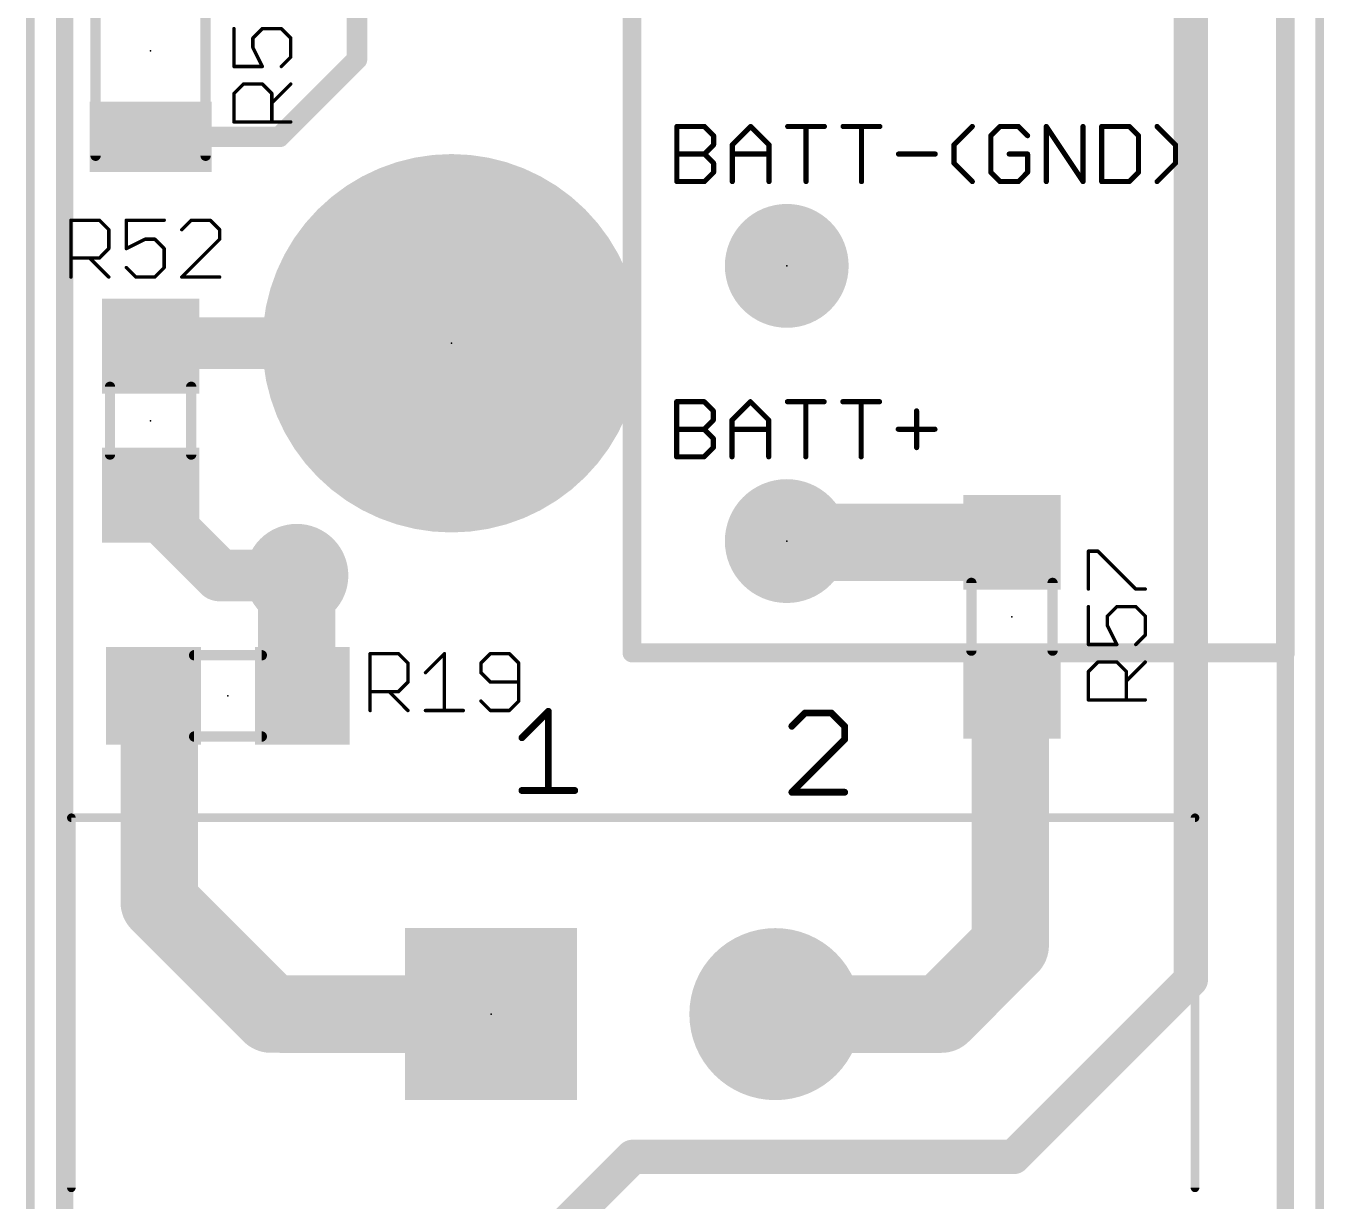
# Model space of a CAD drawing. Extents: x -19 to 124, y 0 to 88.
# Drawn here: x -0.06 to 19.11, y 14.13 to 31.48 of the extents above; entities that cross this region are included whole.
import ezdxf

# ---------------------------------------------------------------- set-up
doc = ezdxf.new("R2010")
doc.units = 0
for name, color, linetype in [('1', 12, 'CONTINUOUS'), ('15', 21, 'CONTINUOUS'), ('16', 132, 'CONTINUOUS'), ('17', 110, 'CONTINUOUS'), ('18', 110, 'CONTINUOUS'), ('2', 110, 'CONTINUOUS'), ('20', 53, 'CONTINUOUS'), ('21', 253, 'CONTINUOUS'), ('23', 53, 'CONTINUOUS'), ('25', 253, 'CONTINUOUS')]:
    doc.layers.add(name, color=color, linetype=linetype)

# ---------------------------------------------------------------- blocks, each defined once
blk = doc.blocks.new('ROUNDP')
at = {"const_width": 0.5}
blk.add_lwpolyline([(0, -0.25, 1), (0, 0.25, 1), (0, -0.25)], format="xyb", dxfattribs=at)
blk = doc.blocks.new('SQUAREP')
blk.add_solid([(-0.5, -0.5), (0.5, -0.5), (-0.5, 0.5), (0.5, 0.5)])
blk = doc.blocks.new('RECT')
blk.add_solid([(-0.5, -0.5), (0.5, -0.5), (-0.5, 0.5), (0.5, 0.5)])
blk = doc.blocks.new('ROUNDV')
at = {"const_width": 0.5}
blk.add_lwpolyline([(0, -0.25, 1), (0, 0.25, 1), (0, -0.25)], format="xyb", dxfattribs=at)

msp = doc.modelspace()

# ---------------------------------------------------------------- linework, layer by layer
at = {"layer": '1'}
for points, const_width in [([(4.826, 30.988), (4.826, 31.8072)], 0.3048), ([(3.683, 29.845), (4.826, 30.988)], 0.3048), ([(1.778, 29.845), (3.683, 29.845)], 0.3048), ([(1.778, 26.754), (1.778, 26.797)], 0.762), ([(1.778, 26.797), (6.223, 26.797)], 0.762), ([(1.778, 24.554), (1.778, 24.384)], 0.762), ([(1.778, 24.384), (2.794, 23.368)], 0.762), ([(11.1936, 23.8584), (11.176, 23.876)], 1.143), ([(14.5034, 23.8584), (11.1936, 23.8584)], 1.143), ([(3.937, 23.368), (3.937, 21.59)], 1.143), ([(2.794, 23.368), (3.937, 23.368)], 0.762), ([(1.905, 18.542), (1.905, 21.506)], 1.143), ([(3.937, 21.59), (4.021, 21.59)], 1.143), ([(14.478, 21.633), (14.5034, 21.6584)], 1.143), ([(14.478, 17.907), (14.478, 21.633)], 1.143), ([(1.905, 21.506), (1.821, 21.59)], 0.762), ([(3.556, 16.891), (1.905, 18.542)], 1.143), ([(13.462, 16.891), (14.478, 17.907)], 1.143), ([(6.8072, 16.891), (3.683, 16.891)], 1.143), ([(11.0072, 16.891), (13.462, 16.891)], 1.143), ([(3.683, 16.891), (3.556, 16.891)], 0.762)]:
    msp.add_lwpolyline(points, dxfattribs=dict(at, const_width=const_width))
for points, const_width in [([(4.8799, 30.9341, 1), (4.7721, 31.0419)], 0.1524), ([(4.7498, 30.988, 1), (4.9022, 30.988)], 0.1524), ([(1.778, 29.9212, 1), (1.778, 29.7688)], 0.1524), ([(3.6291, 29.8989, 1), (3.7369, 29.7911)], 0.1524), ([(3.683, 29.7688, 1), (3.683, 29.9212)], 0.1524), ([(1.9685, 26.797, 1), (1.5875, 26.797)], 0.381), ([(1.778, 26.9875, 1), (1.778, 26.6065)], 0.381), ([(6.223, 26.6065, 1), (6.223, 26.9875)], 0.381), ([(1.5875, 26.754, 1), (1.9685, 26.754)], 0.381), ([(1.9685, 24.554, 1), (1.5875, 24.554)], 0.381), ([(1.9127, 24.5187, 1), (1.6433, 24.2493)], 0.381), ([(1.5875, 24.384, 1), (1.9685, 24.384)], 0.381), ([(11.3781, 24.0781, 1), (10.9739, 23.6739)], 0.5715), ([(11.1936, 24.1441, 1), (11.1936, 23.5726)], 0.5715), ([(14.5034, 23.5726, 1), (14.5034, 24.1441)], 0.5715), ([(10.9915, 23.6563, 1), (11.3957, 24.0605)], 0.5715), ([(4.2228, 23.368, 1), (3.6513, 23.368)], 0.5715), ([(2.794, 23.5585, 1), (2.794, 23.1775)], 0.381), ([(2.6593, 23.2333, 1), (2.9287, 23.5027)], 0.381), ([(3.937, 23.1775, 1), (3.937, 23.5585)], 0.381), ([(2.1907, 21.506, 1), (1.6193, 21.506)], 0.5715), ([(3.937, 21.8758, 1), (3.937, 21.3042)], 0.5715), ([(4.021, 21.3042, 1), (4.021, 21.8758)], 0.5715), ([(14.2759, 21.8351, 1), (14.6801, 21.4309)], 0.5715), ([(14.7638, 21.633, 1), (14.1923, 21.633)], 0.5715), ([(14.7055, 21.4563, 1), (14.3013, 21.8605)], 0.5715), ([(1.9557, 21.7247, 1), (1.6863, 21.4553)], 0.381), ([(3.6513, 21.59, 1), (4.2228, 21.59)], 0.5715), ([(1.7703, 21.3713, 1), (2.0397, 21.6407)], 0.381), ([(2.1071, 18.7441, 1), (1.7029, 18.3399)], 0.5715), ([(1.6193, 18.542, 1), (2.1907, 18.542)], 0.5715), ([(14.6801, 17.7049, 1), (14.2759, 18.1091)], 0.5715), ([(14.1923, 17.907, 1), (14.7638, 17.907)], 0.5715), ([(3.683, 17.1768, 1), (3.683, 16.6053)], 0.5715), ([(6.8072, 16.6053, 1), (6.8072, 17.1768)], 0.5715), ([(11.0072, 17.1768, 1), (11.0072, 16.6053)], 0.5715), ([(13.462, 16.6053, 1), (13.462, 17.1768)], 0.5715), ([(3.3539, 16.6889, 1), (3.7581, 17.0931)], 0.5715), ([(3.556, 17.0815, 1), (3.556, 16.7005)], 0.381), ([(3.683, 16.7005, 1), (3.683, 17.0815)], 0.381), ([(13.2599, 17.0931, 1), (13.6641, 16.6889)], 0.5715)]:
    msp.add_lwpolyline(points, format="xyb", dxfattribs=dict(at, const_width=const_width))
at = {"layer": '15', "const_width": 0.2794}
for points in [[(8.89, 22.225), (8.89, 33.02)], [(18.542, 32.258), (18.542, 22.225)], [(18.542, 22.225), (8.89, 22.225)]]:
    msp.add_lwpolyline(points, dxfattribs=at)
at = {"layer": '15', "const_width": 0.1397}
for points in [[(8.8201, 22.225, 1), (8.9599, 22.225)], [(8.89, 22.2949, 1), (8.89, 22.1552)], [(18.4722, 22.225, 1), (18.6119, 22.225)], [(18.542, 22.1552, 1), (18.542, 22.2949)]]:
    msp.add_lwpolyline(points, format="xyb", dxfattribs=at)
at = {"layer": '16', "const_width": 0.508}
for points in [[(17.145, 17.399), (17.145, 32.004)], [(14.5288, 14.7828), (17.145, 17.399)], [(8.899, 14.7828), (6.8072, 12.691)], [(8.899, 14.7828), (14.5288, 14.7828)]]:
    msp.add_lwpolyline(points, dxfattribs=at)
at = {"layer": '16', "const_width": 0.254}
for points in [[(17.2348, 17.3092, 1), (17.0552, 17.4888)], [(17.018, 17.399, 1), (17.272, 17.399)], [(8.899, 14.9098, 1), (8.899, 14.6558)], [(8.9888, 14.693, 1), (8.8092, 14.8726)], [(14.439, 14.8726, 1), (14.6186, 14.693)], [(14.5288, 14.6558, 1), (14.5288, 14.9098)]]:
    msp.add_lwpolyline(points, format="xyb", dxfattribs=at)
at = {"layer": '2', "const_width": 0.254}
for points in [[(0.508, 82.042), (0.508, 0.508)], [(18.542, 0.508), (18.542, 32.258)]]:
    msp.add_lwpolyline(points, dxfattribs=at)
at = {"layer": '20', "const_width": 0.127}
for points in [[(0, 82.55), (0, 0)], [(19.05, 0), (19.05, 31.75)]]:
    msp.add_lwpolyline(points, dxfattribs=at)
at = {"layer": '21'}
for points, const_width in [([(0.9652, 32.6644), (0.9652, 29.5656)], 0.1524), ([(2.5908, 29.5656), (2.5908, 32.6644)], 0.1524), ([(1.178, 26.154), (1.178, 25.154)], 0.1524), ([(2.378, 25.154), (2.378, 26.154)], 0.1524), ([(13.9034, 23.2584), (13.9034, 22.2584)], 0.1524), ([(15.1034, 22.2584), (15.1034, 23.2584)], 0.1524), ([(3.421, 22.19), (2.421, 22.19)], 0.1524), ([(7.2639, 20.9726), (7.6537, 21.3624)], 0.1016), ([(7.6537, 21.3624), (7.6537, 20.193)], 0.1016), ([(11.4466, 21.337), (11.2517, 21.1421)], 0.1016), ([(11.8364, 21.337), (11.4466, 21.337)], 0.1016), ([(12.0313, 21.1421), (11.8364, 21.337)], 0.1016), ([(12.0313, 20.9472), (12.0313, 21.1421)], 0.1016), ([(2.421, 20.99), (3.421, 20.99)], 0.1524), ([(11.2517, 20.1676), (12.0313, 20.9472)], 0.1016), ([(7.2639, 20.193), (8.0435, 20.193)], 0.1016), ([(12.0313, 20.1676), (11.2517, 20.1676)], 0.1016), ([(0.6072, 19.791), (17.2072, 19.791)], 0.127), ([(0.6072, 19.791), (0.6072, 14.3262)], 0.127), ([(17.2072, 19.791), (17.2072, 14.3262)], 0.127)]:
    msp.add_lwpolyline(points, dxfattribs=dict(at, const_width=const_width))
for points, const_width in [([(0.9271, 29.5656, 1), (1.0033, 29.5656)], 0.0762), ([(2.5527, 29.5656, 1), (2.6289, 29.5656)], 0.0762), ([(1.2161, 26.154, 1), (1.1399, 26.154)], 0.0762), ([(2.4161, 26.154, 1), (2.3399, 26.154)], 0.0762), ([(1.1399, 25.154, 1), (1.2161, 25.154)], 0.0762), ([(2.3399, 25.154, 1), (2.4161, 25.154)], 0.0762), ([(13.9415, 23.2584, 1), (13.8653, 23.2584)], 0.0762), ([(15.1415, 23.2584, 1), (15.0653, 23.2584)], 0.0762), ([(2.421, 22.2281, 1), (2.421, 22.1519)], 0.0762), ([(3.421, 22.1519, 1), (3.421, 22.2281)], 0.0762), ([(13.8653, 22.2584, 1), (13.9415, 22.2584)], 0.0762), ([(15.0653, 22.2584, 1), (15.1415, 22.2584)], 0.0762), ([(7.6791, 21.3624, 1), (7.6283, 21.3624)], 0.0508), ([(7.6717, 21.3444, 1), (7.6357, 21.3804)], 0.0508), ([(11.4466, 21.3624, 1), (11.4466, 21.3116)], 0.0508), ([(11.4646, 21.319, 1), (11.4286, 21.355)], 0.0508), ([(11.8544, 21.355, 1), (11.8184, 21.319)], 0.0508), ([(11.8364, 21.3116, 1), (11.8364, 21.3624)], 0.0508), ([(11.2337, 21.1601, 1), (11.2697, 21.1241)], 0.0508), ([(12.0567, 21.1421, 1), (12.0059, 21.1421)], 0.0508), ([(12.0133, 21.1241, 1), (12.0493, 21.1601)], 0.0508), ([(2.421, 21.0281, 1), (2.421, 20.9519)], 0.0762), ([(3.421, 20.9519, 1), (3.421, 21.0281)], 0.0762), ([(7.2459, 20.9906, 1), (7.2819, 20.9546)], 0.0508), ([(12.0059, 20.9472, 1), (12.0567, 20.9472)], 0.0508), ([(12.0493, 20.9292, 1), (12.0133, 20.9652)], 0.0508), ([(7.2639, 20.2184, 1), (7.2639, 20.1676)], 0.0508), ([(7.6283, 20.193, 1), (7.6791, 20.193)], 0.0508), ([(8.0435, 20.1676, 1), (8.0435, 20.2184)], 0.0508), ([(11.2337, 20.1856, 1), (11.2697, 20.1496)], 0.0508), ([(11.2517, 20.193, 1), (11.2517, 20.1422)], 0.0508), ([(12.0313, 20.1422, 1), (12.0313, 20.193)], 0.0508), ([(0.6072, 19.8227, 1), (0.6072, 19.7593)], 0.0635), ([(0.639, 19.791, 1), (0.5755, 19.791)], 0.0635), ([(17.2389, 19.791, 1), (17.1755, 19.791)], 0.0635), ([(17.2072, 19.7593, 1), (17.2072, 19.8227)], 0.0635), ([(0.5755, 14.3262, 1), (0.639, 14.3262)], 0.0635), ([(17.1755, 14.3262, 1), (17.2389, 14.3262)], 0.0635)]:
    msp.add_lwpolyline(points, format="xyb", dxfattribs=dict(at, const_width=const_width))
at = {"layer": '23'}
for p in [(1.778, 31.115), (11.176, 27.94), (6.223, 26.797), (1.778, 25.654), (11.176, 23.876), (14.5034, 22.7584), (2.921, 21.59), (6.8072, 16.891)]:
    msp.add_point(p, dxfattribs=at)
at = {"layer": '25'}
for points, const_width in [([(3.0092, 31.4428), (3.0092, 30.8835)], 0.0508), ([(3.2888, 31.303), (3.4286, 31.4428)], 0.0508), ([(3.4286, 31.4428), (3.7083, 31.4428)], 0.0508), ([(3.7083, 31.4428), (3.8481, 31.303)], 0.0508), ([(3.2888, 31.1631), (3.2888, 31.303)], 0.0508), ([(3.8481, 31.303), (3.8481, 31.0233)], 0.0508), ([(3.4286, 30.8835), (3.2888, 31.1631)], 0.0508), ([(3.0092, 30.8835), (3.4286, 30.8835)], 0.0508), ([(3.8481, 31.0233), (3.7083, 30.8835)], 0.0508), ([(3.0092, 30.4844), (3.149, 30.6242)], 0.0508), ([(3.0092, 30.0649), (3.0092, 30.4844)], 0.0508), ([(3.149, 30.6242), (3.4286, 30.6242)], 0.0508), ([(3.4286, 30.6242), (3.5685, 30.4844)], 0.0508), ([(3.5685, 30.3446), (3.8481, 30.6242)], 0.0508), ([(3.5685, 30.4844), (3.5685, 30.0649)], 0.0508), ([(3.8481, 30.0649), (3.0092, 30.0649)], 0.0508), ([(9.5531, 29.1846), (9.5531, 29.9981)], 0.0762), ([(9.5531, 29.9981), (9.9598, 29.9981)], 0.0762), ([(9.9598, 29.9981), (10.0954, 29.8625)], 0.0762), ([(10.3716, 29.7269), (10.6428, 29.9981)], 0.0762), ([(10.6428, 29.9981), (10.914, 29.7269)], 0.0762), ([(11.1902, 29.9981), (11.7325, 29.9981)], 0.0762), ([(11.4614, 29.1846), (11.4614, 29.9981)], 0.0762), ([(12.0088, 29.9981), (12.5511, 29.9981)], 0.0762), ([(12.28, 29.1846), (12.28, 29.9981)], 0.0762), ([(13.646, 29.7269), (13.9171, 29.9981)], 0.0762), ([(14.3273, 29.9981), (14.1917, 29.8625)], 0.0762), ([(14.5984, 29.9981), (14.3273, 29.9981)], 0.0762), ([(14.734, 29.8625), (14.5984, 29.9981)], 0.0762), ([(15.0103, 29.1846), (15.0103, 29.9981)], 0.0762), ([(15.0103, 29.9981), (15.5526, 29.1846)], 0.0762), ([(15.5526, 29.1846), (15.5526, 29.9981)], 0.0762), ([(15.8288, 29.9981), (15.8288, 29.1846)], 0.0762), ([(16.2356, 29.9981), (15.8288, 29.9981)], 0.0762), ([(16.3712, 29.8625), (16.2356, 29.9981)], 0.0762), ([(16.9186, 29.7269), (16.6474, 29.9981)], 0.0762), ([(10.0954, 29.7269), (9.9598, 29.5913)], 0.0762), ([(10.0954, 29.8625), (10.0954, 29.7269)], 0.0762), ([(10.3716, 29.1846), (10.3716, 29.7269)], 0.0762), ([(10.914, 29.7269), (10.914, 29.1846)], 0.0762), ([(13.646, 29.4558), (13.646, 29.7269)], 0.0762), ([(14.1917, 29.8625), (14.1917, 29.3202)], 0.0762), ([(16.3712, 29.3202), (16.3712, 29.8625)], 0.0762), ([(16.9186, 29.4558), (16.9186, 29.7269)], 0.0762), ([(9.5531, 29.5913), (9.9598, 29.5913)], 0.0762), ([(9.9598, 29.5913), (10.0954, 29.4558)], 0.0762), ([(10.3716, 29.5913), (10.914, 29.5913)], 0.0762), ([(12.8274, 29.5913), (13.3697, 29.5913)], 0.0762), ([(14.734, 29.5913), (14.4628, 29.5913)], 0.0762), ([(14.734, 29.3202), (14.734, 29.5913)], 0.0762), ([(10.0954, 29.3202), (9.9598, 29.1846)], 0.0762), ([(10.0954, 29.4558), (10.0954, 29.3202)], 0.0762), ([(13.9171, 29.1846), (13.646, 29.4558)], 0.0762), ([(14.1917, 29.3202), (14.3273, 29.1846)], 0.0762), ([(14.5984, 29.1846), (14.734, 29.3202)], 0.0762), ([(16.2356, 29.1846), (16.3712, 29.3202)], 0.0762), ([(16.6474, 29.1846), (16.9186, 29.4558)], 0.0762), ([(9.9598, 29.1846), (9.5531, 29.1846)], 0.0762), ([(14.3273, 29.1846), (14.5984, 29.1846)], 0.0762), ([(15.8288, 29.1846), (16.2356, 29.1846)], 0.0762), ([(0.6009, 27.7749), (0.6009, 28.6138)], 0.0508), ([(0.6009, 28.6138), (1.0204, 28.6138)], 0.0508), ([(1.0204, 28.6138), (1.1602, 28.474)], 0.0508), ([(1.9788, 28.6138), (1.4195, 28.6138)], 0.0508), ([(1.4195, 28.6138), (1.4195, 28.1944)], 0.0508), ([(2.3779, 28.6138), (2.2381, 28.474)], 0.0508), ([(2.6575, 28.6138), (2.3779, 28.6138)], 0.0508), ([(2.7974, 28.474), (2.6575, 28.6138)], 0.0508), ([(1.1602, 28.474), (1.1602, 28.1944)], 0.0508), ([(2.7974, 28.3342), (2.7974, 28.474)], 0.0508), ([(1.1602, 28.1944), (1.0204, 28.0545)], 0.0508), ([(1.4195, 28.1944), (1.6991, 28.3342)], 0.0508), ([(1.6991, 28.3342), (1.839, 28.3342)], 0.0508), ([(1.839, 28.3342), (1.9788, 28.1944)], 0.0508), ([(1.9788, 28.1944), (1.9788, 27.9147)], 0.0508), ([(2.2381, 27.7749), (2.7974, 28.3342)], 0.0508), ([(1.0204, 28.0545), (0.6009, 28.0545)], 0.0508), ([(0.8806, 28.0545), (1.1602, 27.7749)], 0.0508), ([(1.5593, 27.7749), (1.4195, 27.9147)], 0.0508), ([(1.9788, 27.9147), (1.839, 27.7749)], 0.0508), ([(1.839, 27.7749), (1.5593, 27.7749)], 0.0508), ([(2.7974, 27.7749), (2.2381, 27.7749)], 0.0508), ([(9.5487, 25.1206), (9.5487, 25.9341)], 0.0762), ([(9.5487, 25.9341), (9.9554, 25.9341)], 0.0762), ([(9.9554, 25.9341), (10.091, 25.7985)], 0.0762), ([(10.3672, 25.6629), (10.6384, 25.9341)], 0.0762), ([(10.6384, 25.9341), (10.9096, 25.6629)], 0.0762), ([(11.1858, 25.9341), (11.7281, 25.9341)], 0.0762), ([(11.457, 25.1206), (11.457, 25.9341)], 0.0762), ([(12.0044, 25.9341), (12.5467, 25.9341)], 0.0762), ([(12.2756, 25.1206), (12.2756, 25.9341)], 0.0762), ([(10.091, 25.6629), (9.9554, 25.5273)], 0.0762), ([(10.091, 25.7985), (10.091, 25.6629)], 0.0762), ([(10.3672, 25.1206), (10.3672, 25.6629)], 0.0762), ([(10.9096, 25.6629), (10.9096, 25.1206)], 0.0762), ([(13.0941, 25.7985), (13.0941, 25.2562)], 0.0762), ([(9.5487, 25.5273), (9.9554, 25.5273)], 0.0762), ([(9.9554, 25.5273), (10.091, 25.3918)], 0.0762), ([(10.3672, 25.5273), (10.9096, 25.5273)], 0.0762), ([(12.823, 25.5273), (13.3653, 25.5273)], 0.0762), ([(10.091, 25.3918), (10.091, 25.2562)], 0.0762), ([(9.9554, 25.1206), (9.5487, 25.1206)], 0.0762), ([(10.091, 25.2562), (9.9554, 25.1206)], 0.0762), ([(15.633, 23.1677), (15.633, 23.727)], 0.0508), ([(15.633, 23.727), (15.7728, 23.727)], 0.0508), ([(15.7728, 23.727), (16.3321, 23.1677)], 0.0508), ([(16.3321, 23.1677), (16.4719, 23.1677)], 0.0508), ([(15.633, 22.9084), (15.633, 22.3491)], 0.0508), ([(15.9126, 22.7686), (16.0524, 22.9084)], 0.0508), ([(16.0524, 22.9084), (16.3321, 22.9084)], 0.0508), ([(16.3321, 22.9084), (16.4719, 22.7686)], 0.0508), ([(15.9126, 22.6287), (15.9126, 22.7686)], 0.0508), ([(16.0524, 22.3491), (15.9126, 22.6287)], 0.0508), ([(16.4719, 22.7686), (16.4719, 22.4889)], 0.0508), ([(16.4719, 22.4889), (16.3321, 22.3491)], 0.0508), ([(15.633, 22.3491), (16.0524, 22.3491)], 0.0508), ([(5.0205, 21.3741), (5.0205, 22.213)], 0.0508), ([(5.0205, 22.213), (5.44, 22.213)], 0.0508), ([(5.44, 22.213), (5.5798, 22.0732)], 0.0508), ([(5.5798, 22.0732), (5.5798, 21.7936)], 0.0508), ([(5.8391, 21.9334), (6.1187, 22.213)], 0.0508), ([(6.1187, 22.213), (6.1187, 21.3741)], 0.0508), ([(6.7975, 22.213), (6.6577, 22.0732)], 0.0508), ([(6.6577, 22.0732), (6.6577, 21.9334)], 0.0508), ([(7.0771, 22.213), (6.7975, 22.213)], 0.0508), ([(7.217, 22.0732), (7.0771, 22.213)], 0.0508), ([(7.217, 21.5139), (7.217, 22.0732)], 0.0508), ([(15.633, 21.95), (15.7728, 22.0898)], 0.0508), ([(15.7728, 22.0898), (16.0524, 22.0898)], 0.0508), ([(16.0524, 22.0898), (16.1923, 21.95)], 0.0508), ([(16.1923, 21.8102), (16.4719, 22.0898)], 0.0508), ([(6.6577, 21.9334), (6.7975, 21.7936)], 0.0508), ([(15.633, 21.5305), (15.633, 21.95)], 0.0508), ([(16.1923, 21.95), (16.1923, 21.5305)], 0.0508), ([(5.44, 21.6537), (5.0205, 21.6537)], 0.0508), ([(5.3002, 21.6537), (5.5798, 21.3741)], 0.0508), ([(5.5798, 21.7936), (5.44, 21.6537)], 0.0508), ([(6.7975, 21.7936), (7.217, 21.7936)], 0.0508), ([(6.6577, 21.5139), (6.7975, 21.3741)], 0.0508), ([(7.0771, 21.3741), (7.217, 21.5139)], 0.0508), ([(16.4719, 21.5305), (15.633, 21.5305)], 0.0508), ([(5.8391, 21.3741), (6.3984, 21.3741)], 0.0508), ([(6.7975, 21.3741), (7.0771, 21.3741)], 0.0508)]:
    msp.add_lwpolyline(points, dxfattribs=dict(at, const_width=const_width))
for points, const_width in [([(3.0219, 31.4428, 1), (2.9965, 31.4428)], 0.0254), ([(3.4286, 31.4555, 1), (3.4286, 31.4301)], 0.0254), ([(3.4376, 31.4338, 1), (3.4197, 31.4518)], 0.0254), ([(3.7173, 31.4518, 1), (3.6993, 31.4338)], 0.0254), ([(3.7083, 31.4301, 1), (3.7083, 31.4555)], 0.0254), ([(3.3015, 31.303, 1), (3.2761, 31.303)], 0.0254), ([(3.2798, 31.3119, 1), (3.2978, 31.294)], 0.0254), ([(3.8608, 31.303, 1), (3.8354, 31.303)], 0.0254), ([(3.8391, 31.294, 1), (3.8571, 31.3119)], 0.0254), ([(3.2761, 31.1631, 1), (3.3015, 31.1631)], 0.0254), ([(3.3002, 31.1688, 1), (3.2775, 31.1575)], 0.0254), ([(3.0092, 30.8962, 1), (3.0092, 30.8708)], 0.0254), ([(2.9965, 30.8835, 1), (3.0219, 30.8835)], 0.0254), ([(3.4173, 30.8778, 1), (3.44, 30.8892)], 0.0254), ([(3.4286, 30.8708, 1), (3.4286, 30.8962)], 0.0254), ([(3.6993, 30.8925, 1), (3.7173, 30.8745)], 0.0254), ([(3.8354, 31.0233, 1), (3.8608, 31.0233)], 0.0254), ([(3.8571, 31.0143, 1), (3.8391, 31.0323)], 0.0254), ([(3.0219, 30.4844, 1), (2.9965, 30.4844)], 0.0254), ([(3.0002, 30.4934, 1), (3.0182, 30.4754)], 0.0254), ([(3.149, 30.6369, 1), (3.149, 30.6115)], 0.0254), ([(3.158, 30.6152, 1), (3.14, 30.6332)], 0.0254), ([(3.4376, 30.6332, 1), (3.4197, 30.6152)], 0.0254), ([(3.4286, 30.6115, 1), (3.4286, 30.6369)], 0.0254), ([(3.5812, 30.4844, 1), (3.5558, 30.4844)], 0.0254), ([(3.5595, 30.4754, 1), (3.5774, 30.4934)], 0.0254), ([(3.8571, 30.6152, 1), (3.8391, 30.6332)], 0.0254), ([(3.5595, 30.3535, 1), (3.5774, 30.3356)], 0.0254), ([(3.0092, 30.0776, 1), (3.0092, 30.0522)], 0.0254), ([(2.9965, 30.0649, 1), (3.0219, 30.0649)], 0.0254), ([(3.5558, 30.0649, 1), (3.5812, 30.0649)], 0.0254), ([(3.8481, 30.0522, 1), (3.8481, 30.0776)], 0.0254), ([(9.5721, 29.9981, 1), (9.534, 29.9981)], 0.0381), ([(9.5531, 30.0171, 1), (9.5531, 29.979)], 0.0381), ([(9.9733, 30.0116, 1), (9.9463, 29.9846)], 0.0381), ([(9.9598, 29.979, 1), (9.9598, 30.0171)], 0.0381), ([(10.6563, 30.0116, 1), (10.6293, 29.9846)], 0.0381), ([(10.6563, 29.9846, 1), (10.6293, 30.0116)], 0.0381), ([(11.1902, 30.0171, 1), (11.1902, 29.979)], 0.0381), ([(11.4804, 29.9981, 1), (11.4423, 29.9981)], 0.0381), ([(11.7325, 29.979, 1), (11.7325, 30.0171)], 0.0381), ([(12.0088, 30.0171, 1), (12.0088, 29.979)], 0.0381), ([(12.299, 29.9981, 1), (12.2609, 29.9981)], 0.0381), ([(12.5511, 29.979, 1), (12.5511, 30.0171)], 0.0381), ([(13.9306, 29.9846, 1), (13.9036, 30.0116)], 0.0381), ([(14.3273, 30.0171, 1), (14.3273, 29.979)], 0.0381), ([(14.3407, 29.9846, 1), (14.3138, 30.0116)], 0.0381), ([(14.6119, 30.0116, 1), (14.5849, 29.9846)], 0.0381), ([(14.5984, 29.979, 1), (14.5984, 30.0171)], 0.0381), ([(15.0293, 29.9981, 1), (14.9912, 29.9981)], 0.0381), ([(15.0261, 30.0087, 1), (14.9944, 29.9875)], 0.0381), ([(15.5716, 29.9981, 1), (15.5335, 29.9981)], 0.0381), ([(15.8479, 29.9981, 1), (15.8098, 29.9981)], 0.0381), ([(15.8288, 30.0171, 1), (15.8288, 29.979)], 0.0381), ([(16.249, 30.0116, 1), (16.2221, 29.9846)], 0.0381), ([(16.2356, 29.979, 1), (16.2356, 30.0171)], 0.0381), ([(16.6609, 30.0116, 1), (16.6339, 29.9846)], 0.0381), ([(10.1144, 29.8625, 1), (10.0763, 29.8625)], 0.0381), ([(10.0763, 29.7269, 1), (10.1144, 29.7269)], 0.0381), ([(10.0819, 29.849, 1), (10.1089, 29.876)], 0.0381), ([(10.1089, 29.7135, 1), (10.0819, 29.7404)], 0.0381), ([(10.3907, 29.7269, 1), (10.3526, 29.7269)], 0.0381), ([(10.3582, 29.7404, 1), (10.3851, 29.7135)], 0.0381), ([(10.933, 29.7269, 1), (10.8949, 29.7269)], 0.0381), ([(10.9005, 29.7135, 1), (10.9274, 29.7404)], 0.0381), ([(13.665, 29.7269, 1), (13.6269, 29.7269)], 0.0381), ([(13.6325, 29.7404, 1), (13.6594, 29.7135)], 0.0381), ([(14.2107, 29.8625, 1), (14.1726, 29.8625)], 0.0381), ([(14.1782, 29.876, 1), (14.2051, 29.849)], 0.0381), ([(14.7205, 29.849, 1), (14.7475, 29.876)], 0.0381), ([(16.3902, 29.8625, 1), (16.3521, 29.8625)], 0.0381), ([(16.3577, 29.849, 1), (16.3846, 29.876)], 0.0381), ([(16.9376, 29.7269, 1), (16.8995, 29.7269)], 0.0381), ([(16.9051, 29.7135, 1), (16.932, 29.7404)], 0.0381), ([(9.5531, 29.6104, 1), (9.5531, 29.5723)], 0.0381), ([(9.9733, 29.6048, 1), (9.9463, 29.5779)], 0.0381), ([(9.9463, 29.6048, 1), (9.9733, 29.5779)], 0.0381), ([(9.9598, 29.5723, 1), (9.9598, 29.6104)], 0.0381), ([(10.3716, 29.6104, 1), (10.3716, 29.5723)], 0.0381), ([(10.914, 29.5723, 1), (10.914, 29.6104)], 0.0381), ([(12.8274, 29.6104, 1), (12.8274, 29.5723)], 0.0381), ([(13.3697, 29.5723, 1), (13.3697, 29.6104)], 0.0381), ([(14.4628, 29.6104, 1), (14.4628, 29.5723)], 0.0381), ([(14.753, 29.5913, 1), (14.7149, 29.5913)], 0.0381), ([(14.734, 29.5723, 1), (14.734, 29.6104)], 0.0381), ([(10.1144, 29.4558, 1), (10.0763, 29.4558)], 0.0381), ([(10.1089, 29.3067, 1), (10.0819, 29.3337)], 0.0381), ([(10.0819, 29.4423, 1), (10.1089, 29.4692)], 0.0381), ([(13.6269, 29.4558, 1), (13.665, 29.4558)], 0.0381), ([(13.6594, 29.4692, 1), (13.6325, 29.4423)], 0.0381), ([(14.2051, 29.3337, 1), (14.1782, 29.3067)], 0.0381), ([(14.7475, 29.3067, 1), (14.7205, 29.3337)], 0.0381), ([(16.3846, 29.3067, 1), (16.3577, 29.3337)], 0.0381), ([(16.8995, 29.4558, 1), (16.9376, 29.4558)], 0.0381), ([(16.932, 29.4423, 1), (16.9051, 29.4692)], 0.0381), ([(9.5531, 29.2036, 1), (9.5531, 29.1655)], 0.0381), ([(9.534, 29.1846, 1), (9.5721, 29.1846)], 0.0381), ([(9.9463, 29.1981, 1), (9.9733, 29.1711)], 0.0381), ([(9.9598, 29.1655, 1), (9.9598, 29.2036)], 0.0381), ([(10.0763, 29.3202, 1), (10.1144, 29.3202)], 0.0381), ([(10.3526, 29.1846, 1), (10.3907, 29.1846)], 0.0381), ([(10.8949, 29.1846, 1), (10.933, 29.1846)], 0.0381), ([(11.4423, 29.1846, 1), (11.4804, 29.1846)], 0.0381), ([(12.2609, 29.1846, 1), (12.299, 29.1846)], 0.0381), ([(13.9036, 29.1711, 1), (13.9306, 29.1981)], 0.0381), ([(14.1726, 29.3202, 1), (14.2107, 29.3202)], 0.0381), ([(14.3273, 29.2036, 1), (14.3273, 29.1655)], 0.0381), ([(14.3138, 29.1711, 1), (14.3407, 29.1981)], 0.0381), ([(14.5849, 29.1981, 1), (14.6119, 29.1711)], 0.0381), ([(14.5984, 29.1655, 1), (14.5984, 29.2036)], 0.0381), ([(14.7149, 29.3202, 1), (14.753, 29.3202)], 0.0381), ([(14.9912, 29.1846, 1), (15.0293, 29.1846)], 0.0381), ([(15.5335, 29.1846, 1), (15.5716, 29.1846)], 0.0381), ([(15.5367, 29.174, 1), (15.5684, 29.1952)], 0.0381), ([(15.8288, 29.2036, 1), (15.8288, 29.1655)], 0.0381), ([(15.8098, 29.1846, 1), (15.8479, 29.1846)], 0.0381), ([(16.2221, 29.1981, 1), (16.249, 29.1711)], 0.0381), ([(16.2356, 29.1655, 1), (16.2356, 29.2036)], 0.0381), ([(16.3521, 29.3202, 1), (16.3902, 29.3202)], 0.0381), ([(16.6339, 29.1981, 1), (16.6609, 29.1711)], 0.0381), ([(0.6136, 28.6138, 1), (0.5882, 28.6138)], 0.0254), ([(0.6009, 28.6265, 1), (0.6009, 28.6011)], 0.0254), ([(1.0294, 28.6228, 1), (1.0114, 28.6048)], 0.0254), ([(1.0204, 28.6011, 1), (1.0204, 28.6265)], 0.0254), ([(1.4195, 28.6265, 1), (1.4195, 28.6011)], 0.0254), ([(1.4322, 28.6138, 1), (1.4068, 28.6138)], 0.0254), ([(1.9788, 28.6011, 1), (1.9788, 28.6265)], 0.0254), ([(2.3779, 28.6265, 1), (2.3779, 28.6011)], 0.0254), ([(2.3869, 28.6048, 1), (2.3689, 28.6228)], 0.0254), ([(2.6665, 28.6228, 1), (2.6486, 28.6048)], 0.0254), ([(2.6575, 28.6011, 1), (2.6575, 28.6265)], 0.0254), ([(1.1729, 28.474, 1), (1.1475, 28.474)], 0.0254), ([(1.1512, 28.465, 1), (1.1692, 28.483)], 0.0254), ([(2.2291, 28.483, 1), (2.2471, 28.465)], 0.0254), ([(2.8101, 28.474, 1), (2.7847, 28.474)], 0.0254), ([(2.7884, 28.465, 1), (2.8063, 28.483)], 0.0254), ([(1.1475, 28.1944, 1), (1.1729, 28.1944)], 0.0254), ([(1.1692, 28.1854, 1), (1.1512, 28.2033)], 0.0254), ([(1.4138, 28.2057, 1), (1.4252, 28.183)], 0.0254), ([(1.4068, 28.1944, 1), (1.4322, 28.1944)], 0.0254), ([(1.6991, 28.3469, 1), (1.6991, 28.3215)], 0.0254), ([(1.7048, 28.3228, 1), (1.6935, 28.3455)], 0.0254), ([(1.8479, 28.3432, 1), (1.83, 28.3252)], 0.0254), ([(1.839, 28.3215, 1), (1.839, 28.3469)], 0.0254), ([(1.9915, 28.1944, 1), (1.9661, 28.1944)], 0.0254), ([(1.9698, 28.1854, 1), (1.9878, 28.2033)], 0.0254), ([(2.7847, 28.3342, 1), (2.8101, 28.3342)], 0.0254), ([(2.8063, 28.3252, 1), (2.7884, 28.3432)], 0.0254), ([(0.6009, 28.0672, 1), (0.6009, 28.0418)], 0.0254), ([(0.8895, 28.0635, 1), (0.8716, 28.0456)], 0.0254), ([(1.0114, 28.0635, 1), (1.0294, 28.0456)], 0.0254), ([(1.0204, 28.0418, 1), (1.0204, 28.0672)], 0.0254), ([(1.4285, 27.9237, 1), (1.4105, 27.9057)], 0.0254), ([(1.9661, 27.9147, 1), (1.9915, 27.9147)], 0.0254), ([(1.9878, 27.9057, 1), (1.9698, 27.9237)], 0.0254), ([(0.5882, 27.7749, 1), (0.6136, 27.7749)], 0.0254), ([(1.1512, 27.7659, 1), (1.1692, 27.7839)], 0.0254), ([(1.5593, 27.7876, 1), (1.5593, 27.7622)], 0.0254), ([(1.5503, 27.7659, 1), (1.5683, 27.7839)], 0.0254), ([(1.83, 27.7839, 1), (1.8479, 27.7659)], 0.0254), ([(1.839, 27.7622, 1), (1.839, 27.7876)], 0.0254), ([(2.2381, 27.7876, 1), (2.2381, 27.7622)], 0.0254), ([(2.2291, 27.7839, 1), (2.2471, 27.7659)], 0.0254), ([(2.7974, 27.7622, 1), (2.7974, 27.7876)], 0.0254), ([(9.5677, 25.9341, 1), (9.5296, 25.9341)], 0.0381), ([(9.5487, 25.9531, 1), (9.5487, 25.915)], 0.0381), ([(9.9689, 25.9476, 1), (9.9419, 25.9206)], 0.0381), ([(9.9554, 25.915, 1), (9.9554, 25.9531)], 0.0381), ([(10.6519, 25.9476, 1), (10.6249, 25.9206)], 0.0381), ([(10.6519, 25.9206, 1), (10.6249, 25.9476)], 0.0381), ([(11.1858, 25.9531, 1), (11.1858, 25.915)], 0.0381), ([(11.476, 25.9341, 1), (11.4379, 25.9341)], 0.0381), ([(11.7281, 25.915, 1), (11.7281, 25.9531)], 0.0381), ([(12.0044, 25.9531, 1), (12.0044, 25.915)], 0.0381), ([(12.2946, 25.9341, 1), (12.2565, 25.9341)], 0.0381), ([(12.5467, 25.915, 1), (12.5467, 25.9531)], 0.0381), ([(10.11, 25.7985, 1), (10.0719, 25.7985)], 0.0381), ([(10.0775, 25.785, 1), (10.1045, 25.812)], 0.0381), ([(10.1045, 25.6495, 1), (10.0775, 25.6764)], 0.0381), ([(10.3863, 25.6629, 1), (10.3482, 25.6629)], 0.0381), ([(10.9286, 25.6629, 1), (10.8905, 25.6629)], 0.0381), ([(13.1132, 25.7985, 1), (13.0751, 25.7985)], 0.0381), ([(9.5487, 25.5464, 1), (9.5487, 25.5083)], 0.0381), ([(9.9689, 25.5408, 1), (9.9419, 25.5139)], 0.0381), ([(9.9419, 25.5408, 1), (9.9689, 25.5139)], 0.0381), ([(9.9554, 25.5083, 1), (9.9554, 25.5464)], 0.0381), ([(10.0719, 25.6629, 1), (10.11, 25.6629)], 0.0381), ([(10.3672, 25.5464, 1), (10.3672, 25.5083)], 0.0381), ([(10.3538, 25.6764, 1), (10.3807, 25.6495)], 0.0381), ([(10.8961, 25.6495, 1), (10.923, 25.6764)], 0.0381), ([(10.9096, 25.5083, 1), (10.9096, 25.5464)], 0.0381), ([(12.823, 25.5464, 1), (12.823, 25.5083)], 0.0381), ([(13.3653, 25.5083, 1), (13.3653, 25.5464)], 0.0381), ([(10.11, 25.3918, 1), (10.0719, 25.3918)], 0.0381), ([(10.0775, 25.3783, 1), (10.1045, 25.4052)], 0.0381), ([(9.5487, 25.1396, 1), (9.5487, 25.1015)], 0.0381), ([(9.5296, 25.1206, 1), (9.5677, 25.1206)], 0.0381), ([(9.9419, 25.1341, 1), (9.9689, 25.1071)], 0.0381), ([(9.9554, 25.1015, 1), (9.9554, 25.1396)], 0.0381), ([(10.0719, 25.2562, 1), (10.11, 25.2562)], 0.0381), ([(10.1045, 25.2427, 1), (10.0775, 25.2697)], 0.0381), ([(10.3482, 25.1206, 1), (10.3863, 25.1206)], 0.0381), ([(10.8905, 25.1206, 1), (10.9286, 25.1206)], 0.0381), ([(11.4379, 25.1206, 1), (11.476, 25.1206)], 0.0381), ([(12.2565, 25.1206, 1), (12.2946, 25.1206)], 0.0381), ([(13.0751, 25.2562, 1), (13.1132, 25.2562)], 0.0381), ([(15.6457, 23.727, 1), (15.6203, 23.727)], 0.0254), ([(15.633, 23.7397, 1), (15.633, 23.7143)], 0.0254), ([(15.7818, 23.7359, 1), (15.7638, 23.718)], 0.0254), ([(15.7728, 23.7143, 1), (15.7728, 23.7397)], 0.0254), ([(15.6203, 23.1677, 1), (15.6457, 23.1677)], 0.0254), ([(16.3321, 23.1804, 1), (16.3321, 23.155)], 0.0254), ([(16.3231, 23.1587, 1), (16.3411, 23.1767)], 0.0254), ([(16.4719, 23.155, 1), (16.4719, 23.1804)], 0.0254), ([(15.6457, 22.9084, 1), (15.6203, 22.9084)], 0.0254), ([(16.0524, 22.9211, 1), (16.0524, 22.8957)], 0.0254), ([(16.0614, 22.8994, 1), (16.0435, 22.9174)], 0.0254), ([(16.3411, 22.9174, 1), (16.3231, 22.8994)], 0.0254), ([(16.3321, 22.8957, 1), (16.3321, 22.9211)], 0.0254), ([(15.9253, 22.7686, 1), (15.8999, 22.7686)], 0.0254), ([(15.9036, 22.7775, 1), (15.9216, 22.7596)], 0.0254), ([(15.8999, 22.6287, 1), (15.9253, 22.6287)], 0.0254), ([(15.924, 22.6344, 1), (15.9013, 22.6231)], 0.0254), ([(16.4846, 22.7686, 1), (16.4592, 22.7686)], 0.0254), ([(16.4629, 22.7596, 1), (16.4809, 22.7775)], 0.0254), ([(16.4592, 22.4889, 1), (16.4846, 22.4889)], 0.0254), ([(16.4809, 22.4799, 1), (16.4629, 22.4979)], 0.0254), ([(15.633, 22.3618, 1), (15.633, 22.3364)], 0.0254), ([(15.6203, 22.3491, 1), (15.6457, 22.3491)], 0.0254), ([(16.0411, 22.3434, 1), (16.0638, 22.3548)], 0.0254), ([(16.0524, 22.3364, 1), (16.0524, 22.3618)], 0.0254), ([(16.3231, 22.3581, 1), (16.3411, 22.3401)], 0.0254), ([(5.0332, 22.213, 1), (5.0078, 22.213)], 0.0254), ([(5.0205, 22.2257, 1), (5.0205, 22.2003)], 0.0254), ([(5.449, 22.222, 1), (5.431, 22.204)], 0.0254), ([(5.44, 22.2003, 1), (5.44, 22.2257)], 0.0254), ([(5.5925, 22.0732, 1), (5.5671, 22.0732)], 0.0254), ([(5.5708, 22.0642, 1), (5.5888, 22.0822)], 0.0254), ([(6.1314, 22.213, 1), (6.106, 22.213)], 0.0254), ([(6.1277, 22.204, 1), (6.1098, 22.222)], 0.0254), ([(6.6704, 22.0732, 1), (6.645, 22.0732)], 0.0254), ([(6.6487, 22.0822, 1), (6.6667, 22.0642)], 0.0254), ([(6.7975, 22.2257, 1), (6.7975, 22.2003)], 0.0254), ([(6.8065, 22.204, 1), (6.7885, 22.222)], 0.0254), ([(7.0861, 22.222, 1), (7.0682, 22.204)], 0.0254), ([(7.0771, 22.2003, 1), (7.0771, 22.2257)], 0.0254), ([(7.2297, 22.0732, 1), (7.2043, 22.0732)], 0.0254), ([(7.208, 22.0642, 1), (7.2259, 22.0822)], 0.0254), ([(15.7728, 22.1025, 1), (15.7728, 22.0771)], 0.0254), ([(15.7818, 22.0808, 1), (15.7638, 22.0988)], 0.0254), ([(16.0614, 22.0988, 1), (16.0435, 22.0808)], 0.0254), ([(16.0524, 22.0771, 1), (16.0524, 22.1025)], 0.0254), ([(16.4809, 22.0808, 1), (16.4629, 22.0988)], 0.0254), ([(5.8301, 21.9424, 1), (5.8481, 21.9244)], 0.0254), ([(6.6667, 21.9424, 1), (6.6487, 21.9244)], 0.0254), ([(6.645, 21.9334, 1), (6.6704, 21.9334)], 0.0254), ([(15.6457, 21.95, 1), (15.6203, 21.95)], 0.0254), ([(15.624, 21.959, 1), (15.642, 21.941)], 0.0254), ([(16.205, 21.95, 1), (16.1796, 21.95)], 0.0254), ([(16.1833, 21.941, 1), (16.2012, 21.959)], 0.0254), ([(5.0205, 21.6664, 1), (5.0205, 21.641)], 0.0254), ([(5.3091, 21.6627, 1), (5.2912, 21.6448)], 0.0254), ([(5.431, 21.6627, 1), (5.449, 21.6448)], 0.0254), ([(5.44, 21.641, 1), (5.44, 21.6664)], 0.0254), ([(5.5671, 21.7936, 1), (5.5925, 21.7936)], 0.0254), ([(5.5888, 21.7846, 1), (5.5708, 21.8025)], 0.0254), ([(6.7975, 21.8063, 1), (6.7975, 21.7809)], 0.0254), ([(6.7885, 21.7846, 1), (6.8065, 21.8025)], 0.0254), ([(7.217, 21.7809, 1), (7.217, 21.8063)], 0.0254), ([(16.1833, 21.8191, 1), (16.2012, 21.8012)], 0.0254), ([(6.6667, 21.5229, 1), (6.6487, 21.5049)], 0.0254), ([(7.2043, 21.5139, 1), (7.2297, 21.5139)], 0.0254), ([(7.2259, 21.5049, 1), (7.208, 21.5229)], 0.0254), ([(15.633, 21.5432, 1), (15.633, 21.5178)], 0.0254), ([(15.6203, 21.5305, 1), (15.6457, 21.5305)], 0.0254), ([(16.1796, 21.5305, 1), (16.205, 21.5305)], 0.0254), ([(16.4719, 21.5178, 1), (16.4719, 21.5432)], 0.0254), ([(5.0078, 21.3741, 1), (5.0332, 21.3741)], 0.0254), ([(5.5708, 21.3651, 1), (5.5888, 21.3831)], 0.0254), ([(5.8391, 21.3868, 1), (5.8391, 21.3614)], 0.0254), ([(6.106, 21.3741, 1), (6.1314, 21.3741)], 0.0254), ([(6.3984, 21.3614, 1), (6.3984, 21.3868)], 0.0254), ([(6.7975, 21.3868, 1), (6.7975, 21.3614)], 0.0254), ([(6.7885, 21.3651, 1), (6.8065, 21.3831)], 0.0254), ([(7.0682, 21.3831, 1), (7.0861, 21.3651)], 0.0254), ([(7.0771, 21.3614, 1), (7.0771, 21.3868)], 0.0254)]:
    msp.add_lwpolyline(points, format="xyb", dxfattribs=dict(at, const_width=const_width))

# ---------------------------------------------------------------- block references
at = {"layer": '1'}
for p, xscale, yscale, rotation in [((1.778, 29.845), 1.0414, 1.8034, 270), ((1.778, 26.754), 1.4, 1.44, 270), ((1.778, 24.554), 1.4, 1.44, 270), ((14.5034, 23.8584), 1.4, 1.44, 270), ((1.821, 21.59), 1.4, 1.44, 180), ((4.021, 21.59), 1.4, 1.44, 180), ((14.5034, 21.6584), 1.4, 1.44, 270)]:
    msp.add_blockref('RECT', p, dxfattribs=dict(at, xscale=xscale, yscale=yscale, rotation=rotation))
at = {"layer": '17'}
for p, xscale, yscale in [((6.223, 26.797), 5.588, 5.588), ((6.223, 26.797), 5.588, 5.588), ((6.223, 26.797), 5.588, 5.588), ((6.223, 26.797), 5.588, 5.588), ((11.176, 27.94), 1.8288, 1.8288), ((11.176, 27.94), 1.8288, 1.8288), ((11.176, 27.94), 1.8288, 1.8288), ((11.176, 27.94), 1.8288, 1.8288), ((11.176, 23.876), 1.8288, 1.8288), ((11.176, 23.876), 1.8288, 1.8288), ((11.176, 23.876), 1.8288, 1.8288), ((11.176, 23.876), 1.8288, 1.8288)]:
    msp.add_blockref('ROUNDP', p, dxfattribs=dict(at, xscale=xscale, yscale=yscale))
at = {"layer": '17', "xscale": 2.54, "yscale": 2.54, "rotation": 180}
for name, p in [('SQUAREP', (6.8072, 16.891)), ('ROUNDP', (6.8072, 16.891)), ('ROUNDP', (6.8072, 16.891)), ('SQUAREP', (6.8072, 16.891)), ('ROUNDP', (11.0072, 16.891)), ('ROUNDP', (11.0072, 16.891)), ('ROUNDP', (11.0072, 16.891)), ('ROUNDP', (11.0072, 16.891))]:
    msp.add_blockref(name, p, dxfattribs=at)
at = {"layer": '18', "xscale": 1.524, "yscale": 1.524}
msp.add_blockref('ROUNDV', (3.937, 23.368), dxfattribs=at)
msp.add_blockref('ROUNDV', (3.937, 23.368), dxfattribs=at)

doc.saveas('drawing.dxf')
